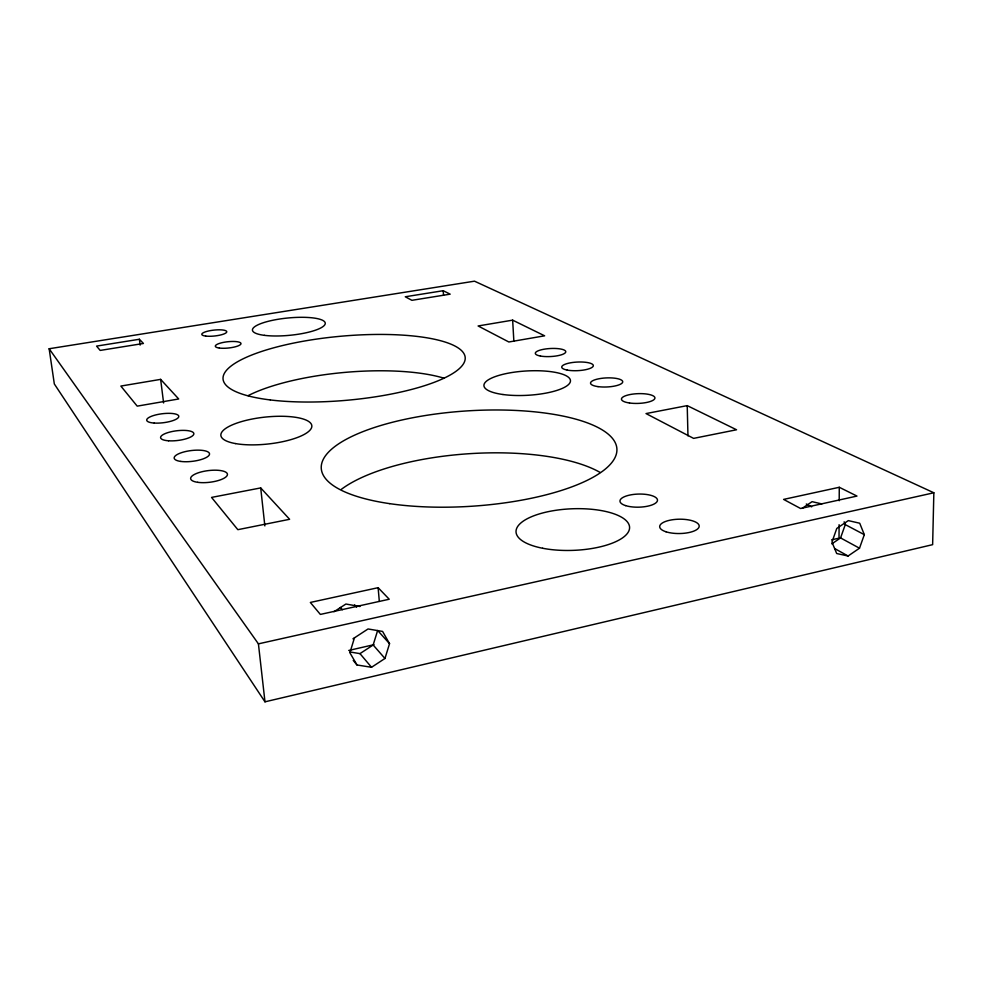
<?xml version="1.0" encoding="UTF-8"?>
<svg xmlns="http://www.w3.org/2000/svg" width="983" height="983" viewBox="0 0 983 983"><rect width="100%" height="100%" fill="white"/><g stroke="black" fill="none" stroke-linecap="round" stroke-linejoin="round"><path stroke-width="1.47" d="M839.089 524.689L839.027 538.143L831.581 539.851M839.199 500.752L839.273 487.285L783.611 499.401L800.604 508.506L856.967 496.071L839.273 487.285M933.85 492.778L932.634 544.656L264.98 701.825L54.323 383.96L49.15 348.744L474.494 281.175L933.85 492.778L258.418 643.853L49.15 348.744M354.458 637.807L349.887 652.773L357.001 664.975L371.525 667.285L384.955 658.475L389.538 643.668L382.584 631.43L368.047 628.96L352.958 638.827M349.973 651.987L359.975 653.621L373.159 644.995L377.644 630.459L389.538 643.668M831.815 543.869L840.563 537.922L845.282 524.615L844.127 521.789M859.498 548.207L864.327 534.666L859.72 523.226L848.317 520.609L836.779 528.436L831.962 542.1L836.68 553.515L848.083 556.009L859.498 548.207L840.563 537.922M802.128 508.358L812.081 501.662L821.837 503.935M333.974 611.745L345.905 604.029L359.987 606.511M348.732 650.451L374.019 644.664M378.123 587.687L310.345 602.444L320.36 614.424L389.231 599.237L378.123 587.687L379.327 601.424M260.704 487.924L211.554 497.41L237.837 529.677L289.629 519.294L260.704 487.924L264.857 525.905M687.215 405.623L646.028 413.573L693.593 438.381L736.55 429.768L687.215 405.623L687.965 435.874M160.634 379.377L120.848 386.061L137.202 406.139L178.709 398.975L160.634 379.377L163.608 402.956M512.647 320.151L478.107 325.963L508.838 341.986L544.631 335.817L512.647 320.151L513.863 341.236M139.389 339.258L96.567 346.102L100.18 350.427L143.444 343.472L139.389 339.258L140.139 345.107M443.21 290.71L405.279 296.768L411.902 300.319L450.165 294.163L443.21 290.71L443.53 295.256M806.293 504.009L811.675 506.859M845.282 524.615L864.327 534.666M834.678 548.551L848.083 556.009M354.617 604.889L356.645 607.138M340.315 607.445L342.317 609.743M373.159 644.995L384.955 658.475M359.975 653.621L371.525 667.285M353.229 660.416L357.001 664.975M258.418 643.853L264.98 701.825M341.236 489.423A146.774 51.239 -3.8 0 1 468.879 453.728A146.774 51.239 -3.8 0 1 600.109 472.43M248.109 395.658A120.639 34.651 -5.1 0 1 443.812 378.136M598.033 386.626A16.109 4.534 -2.5 0 0 622.718 381.982A16.109 4.534 -2.5 0 0 599.139 378.725A16.109 4.534 -2.5 0 0 598.033 386.626M629.501 402.993A16.76 4.878 -2.1 0 0 654.936 398.09A16.76 4.878 -2.1 0 0 630.128 394.527A16.76 4.878 -2.1 0 0 629.501 402.993M389.71 503.652A148.114 47.712 -3.8 0 0 616.796 451.787A148.114 47.712 -3.8 0 0 400.831 420.245A148.114 47.712 -3.8 0 0 389.71 503.652M567.228 370.087A15.814 4.301 -2.8 0 0 593.056 366.45A15.814 4.301 -2.8 0 0 572.364 362.518A15.814 4.301 -2.8 0 0 567.228 370.087M502.977 394.515A43.35 12.177 -3.3 0 0 570.361 381.687A43.35 12.177 -3.3 0 0 508.223 373.171A43.35 12.177 -3.3 0 0 502.977 394.515M264.378 335.338A36.568 8.7 -5.5 0 0 324.427 325.275A36.568 8.7 -5.5 0 0 277.697 319.34A36.568 8.7 -5.5 0 0 264.378 335.338M270.337 399.946A121.548 32.156 -5.1 0 0 464.173 362.506A121.548 32.156 -5.1 0 0 297.849 342.244A121.548 32.156 -5.1 0 0 270.337 399.946M197.718 482.321A18.517 5.873 -6.9 0 0 227.27 475.268A18.517 5.873 -6.9 0 0 202.166 471.693A18.517 5.873 -6.9 0 0 197.718 482.321M180.811 461.432A17.805 5.419 -7 0 0 209.33 454.822A17.805 5.419 -7 0 0 185.406 451.578A17.805 5.419 -7 0 0 180.811 461.432M168.535 440.789A16.748 4.878 -7 0 0 193.86 433.896A16.748 4.878 -7 0 0 169.322 432.188A16.748 4.878 -7 0 0 168.535 440.789M540.429 356.043A15.249 4.018 -3.1 0 0 565.471 352.578A15.249 4.018 -3.1 0 0 545.798 348.94A15.249 4.018 -3.1 0 0 540.429 356.043M219.381 348.056A12.926 3.158 -6 0 0 240.688 344.333A12.926 3.158 -6 0 0 224.407 342.207A12.926 3.158 -6 0 0 219.381 348.056M542.653 548.256A56.83 20.803 -2.3 0 0 629.55 528.326A56.83 20.803 -2.3 0 0 546.192 512.106A56.83 20.803 -2.3 0 0 542.653 548.256M235.515 443.579A45.722 13.529 -6.1 0 0 310.714 429.264A45.722 13.529 -6.1 0 0 252.766 418.918A45.722 13.529 -6.1 0 0 235.515 443.579M666.019 531.791A19.746 7.164 -0.8 0 0 698.704 527.724A19.746 7.164 -0.8 0 0 673.65 519.589A19.746 7.164 -0.8 0 0 666.019 531.791M205.693 336.075A12.546 2.961 -6.1 0 0 226.422 332.524A12.546 2.961 -6.1 0 0 210.755 330.546A12.546 2.961 -6.1 0 0 205.693 336.075M625.618 505.618A18.788 6.562 -1.5 0 0 656.927 501.797A18.788 6.562 -1.5 0 0 633.63 494.424A18.788 6.562 -1.5 0 0 625.618 505.618M154.245 423.059A16.158 4.522 -7 0 0 178.795 416.583A16.158 4.522 -7 0 0 155.24 415.059A16.158 4.522 -7 0 0 154.245 423.059"/></g></svg>
